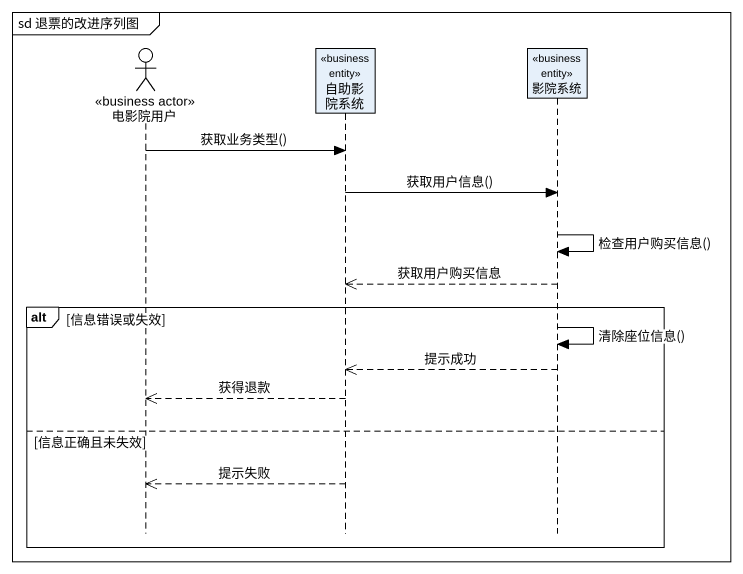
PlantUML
@startuml
mainframe sd 退票的改进序列图
hide footbox
actor 电影院用户 <<business actor>>
participant 自助影院系统 <<business entity>>
participant 影院系统 <<business entity>>

电影院用户 -> 自助影院系统 : 获取业务类型()
自助影院系统 -> 影院系统 : 获取用户信息()
影院系统 -> 影院系统 : 检查用户购买信息()
影院系统 -->> 自助影院系统 : 获取用户购买信息
alt 信息错误或失效
  影院系统 -> 影院系统 : 清除座位信息()
  影院系统 -->> 自助影院系统 : 提示成功
  自助影院系统 -->> 电影院用户 : 获得退款
else 信息正确且未失效
  自助影院系统 -->> 电影院用户 : 提示失败
end
@enduml
